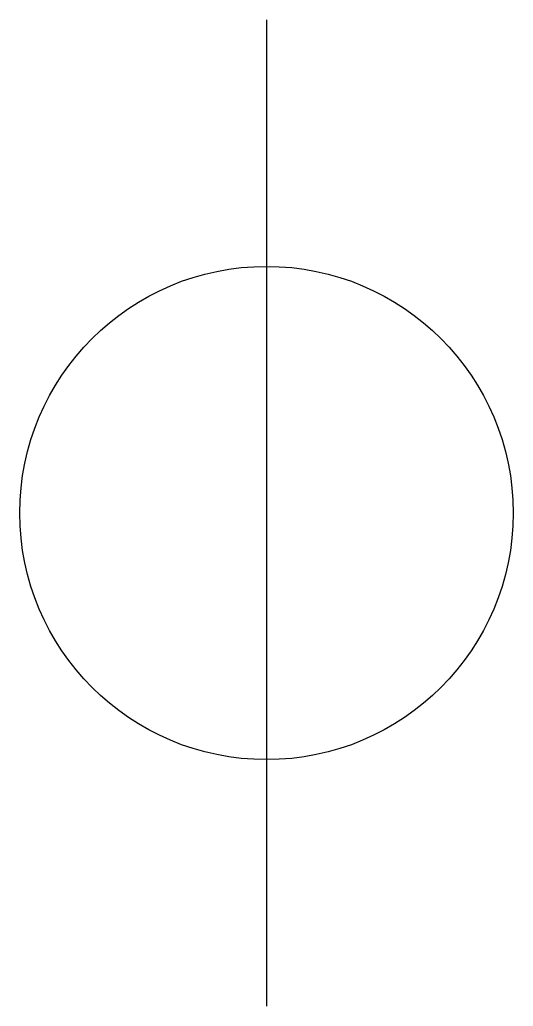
# Model space of a CAD drawing. Header units: metres. Extents: x -0.125 to 0.125, y -0.25 to 0.25.
import ezdxf

# ---------------------------------------------------------------- set-up
doc = ezdxf.new("R2010")
doc.units = ezdxf.units.M

msp = doc.modelspace()

# ---------------------------------------------------------------- linework, layer by layer
msp.add_line((0, 0.25), (0, -0.25))
msp.add_circle((0, 0), 0.125)

doc.saveas('drawing.dxf')
